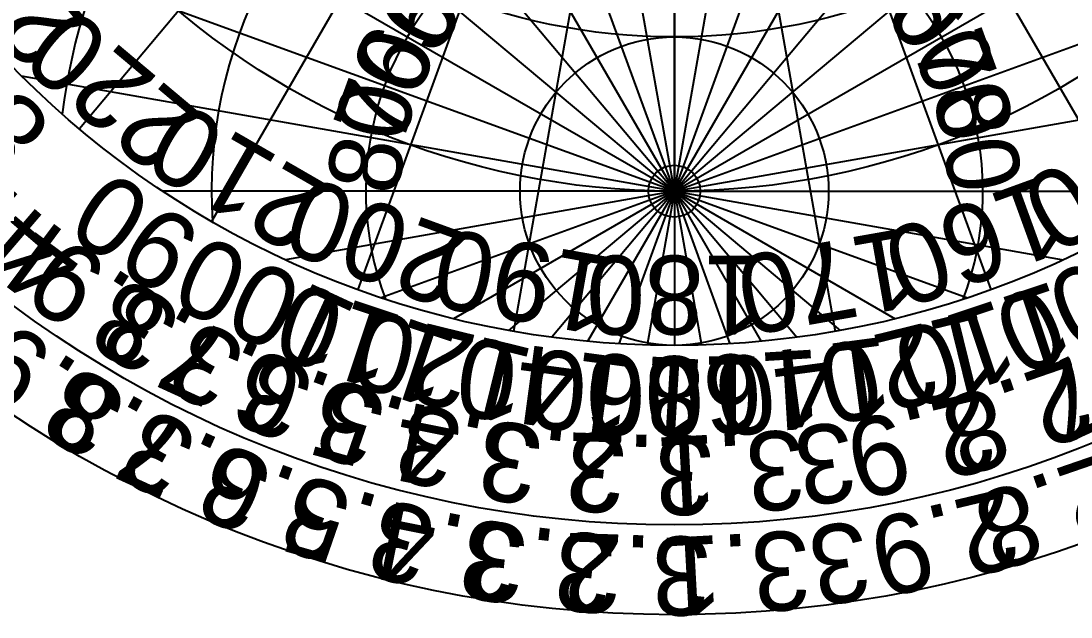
# Model space of a CAD drawing. Header units: metres. Extents: x -58 to 58, y -58 to 58.
# Drawn here: x -31.4 to 19.1, y -57.6 to -28.9 of the extents above; entities that cross this region are included whole.
import ezdxf
from ezdxf.enums import TextEntityAlignment as Align

# ---------------------------------------------------------------- set-up
doc = ezdxf.new("R2010")
doc.units = ezdxf.units.M
for name, color, linetype in [('CUT_REFERENCE', 1, 'Continuous'), ('ENGRAVE_AWA', 4, 'Continuous'), ('ENGRAVE_TEXT', 7, 'Continuous')]:
    doc.layers.add(name, color=color, linetype=linetype)

msp = doc.modelspace()

# ---------------------------------------------------------------- linework, layer by layer
at = {"layer": 'CUT_REFERENCE'}
for centre, radius in [((0, 0), 57.5), ((0, 0), 53.18), ((0, 0), 44.54), ((0, 0), 44.54), ((0, -37.117), 1.25)]:
    msp.add_circle(centre, radius, dxfattribs=at)
at = {"layer": 'ENGRAVE_AWA'}
for p, q in [((0, -37.117), (0, 44.54)), ((0, -37.117), (-14, 42.282)), ((0, -37.117), (14, 42.282)), ((0, -37.117), (-26.531, 35.776)), ((0, -37.117), (26.531, 35.776)), ((0, -37.117), (-36.317, 25.786)), ((0, -37.117), (36.317, 25.786)), ((0, -37.117), (-42.452, 13.476)), ((0, -37.117), (42.452, 13.476)), ((0, -37.117), (-44.539, 0.256)), ((0, 0), (-28.63, -34.12)), ((0, 0), (-22.27, -38.573)), ((0, 0), (-15.234, -41.854)), ((0, 0), (-7.734, -43.863)), ((0, -37.117), (44.539, 0.256)), ((0, 0), (22.27, -38.573)), ((0, 0), (15.234, -41.854)), ((0, 0), (7.734, -43.863)), ((0, 0), (0, -44.54)), ((0, -37.117), (-42.773, -12.422)), ((0, -37.117), (42.773, -12.422)), ((0, -37.117), (-37.959, -23.301)), ((0, -37.117), (37.959, -23.301)), ((0, -37.117), (-31.411, -31.578)), ((0, -37.117), (31.411, -31.578)), ((0, -37.117), (-24.62, -37.117)), ((0, -37.117), (-18.716, -40.417)), ((0, -37.117), (-14.101, -42.249)), ((0, -37.117), (-10.629, -43.253)), ((0, -37.117), (-7.986, -43.818)), ((0, -37.117), (-5.9, -44.148)), ((0, -37.117), (-4.173, -44.344)), ((0, -37.117), (-2.673, -44.46)), ((0, -37.117), (-1.306, -44.521)), ((0, -37.117), (24.62, -37.117)), ((0, -37.117), (18.716, -40.417)), ((0, -37.117), (14.101, -42.249)), ((0, -37.117), (10.629, -43.253)), ((0, -37.117), (7.986, -43.818)), ((0, -37.117), (5.9, -44.148)), ((0, -37.117), (4.173, -44.344)), ((0, -37.117), (2.673, -44.46)), ((0, -37.117), (1.306, -44.521)), ((0, -37.117), (0, -44.54))]:
    msp.add_line(p, q, dxfattribs=at)
for radius in [37.117, 29.693]:
    msp.add_circle((0, 0), radius, dxfattribs=at)
for radius, start, end in [(29.693, 7.1808, 172.8192), (22.27, 356.1774, 183.8226), (14.847, 339.5127, 200.4873), (7.423, 0, 360)]:
    msp.add_arc((0, -37.117), radius, start, end, dxfattribs=at)

# ---------------------------------------------------------------- texts
at = {"layer": 'ENGRAVE_TEXT'}
for s, height, rotation, p in [('230', 3.8, -230, (-32.266, -27.074)), ('50', 3.5, -50, (11.373, -27.573)), ('50', 3.5, -310, (-11.373, -27.573)), ('60', 3.5, -300, (-12.858, -29.693)), ('60', 3.5, -60, (12.858, -29.693)), ('220', 3.8, -220, (-27.074, -32.266)), ('70', 3.5, -70, (13.951, -32.039)), ('70', 3.5, -290, (-13.951, -32.039)), ('80', 3.8, -224.8478, (-33.117, -33.294)), ('80', 3.5, -280, (-14.621, -34.539)), ('80', 3.5, -80, (14.621, -34.539)), ('210', 3.8, -210, (-21.06, -36.477)), ('150', 3.8, -150, (21.06, -36.477)), ('4.1', 3.8, -220.6022, (-33.035, -38.539)), ('90', 3.8, -213.5573, (-25.958, -39.133)), ('200', 3.8, -200, (-14.406, -39.58)), ('160', 3.8, -160, (14.406, -39.58)), ('4', 3.8, -216.7416, (-30.365, -40.676)), ('100', 3.8, -204.8478, (-19.733, -42.613)), ('190', 3.8, -190, (-7.314, -41.48)), ('170', 3.8, -170, (7.314, -41.48)), ('100', 3.8, -155.1522, (19.733, -42.613)), ('3.9', 3.8, -212.7833, (-27.485, -42.675)), ('180', 3.8, -180, (0, -42.12)), ('3.8', 3.8, -208.7221, (-24.393, -44.515)), ('110', 3.8, -198.4568, (-14.867, -44.544)), ('110', 3.8, -161.5432, (14.867, -44.544)), ('120', 3.8, -193.806, (-11.206, -45.603)), ('120', 3.8, -166.194, (11.206, -45.603)), ('2.7', 3.8, -155.291, (21.218, -46.113)), ('3.9', 3.8, -212.7833, (-30.105, -46.744)), ('3.7', 3.8, -204.5526, (-21.092, -46.17)), ('140', 3.8, -187.6116, (-6.22, -46.546)), ('140', 3.8, -172.3884, (6.22, -46.546)), ('3.6', 3.8, -200.2689, (-17.585, -47.617)), ('160', 3.8, -183.4401, (-2.818, -46.875)), ('160', 3.8, -176.5599, (2.818, -46.875)), ('180', 3.8, -180, (0, -46.96)), ('2.8', 3.8, -160.9769, (16.545, -47.988)), ('3.8', 3.8, -208.7221, (-26.719, -48.759)), ('3.5', 3.8, -195.8645, (-13.876, -48.827)), ('2.9', 3.8, -166.4633, (11.881, -49.35)), ('3.4', 3.8, -191.3324, (-9.974, -49.77)), ('3.7', 3.8, -204.5526, (-23.103, -50.573)), ('3.3', 3.8, -186.665, (-5.891, -50.417)), ('3', 3.8, -171.7637, (7.272, -50.236)), ('3.2', 3.8, -181.854, (-1.642, -50.733)), ('3.1', 3.8, -176.8902, (2.754, -50.685)), ('3.6', 3.8, -200.2689, (-19.261, -52.157)), ('2.8', 3.8, -160.9769, (18.123, -52.564)), ('3.5', 3.8, -195.8645, (-15.199, -53.482)), ('2.9', 3.8, -166.4633, (13.014, -54.055)), ('3.4', 3.8, -191.3324, (-10.925, -54.516)), ('3.3', 3.8, -186.665, (-6.453, -55.224)), ('3', 3.8, -171.7637, (7.965, -55.027)), ('3.1', 3.8, -176.8902, (3.016, -55.518)), ('3.2', 3.8, -181.854, (-1.799, -55.571))]:
    msp.add_text(s, height=height, rotation=rotation, dxfattribs=at).set_placement(p, align=Align.MIDDLE_CENTER)

doc.saveas('drawing.dxf')
